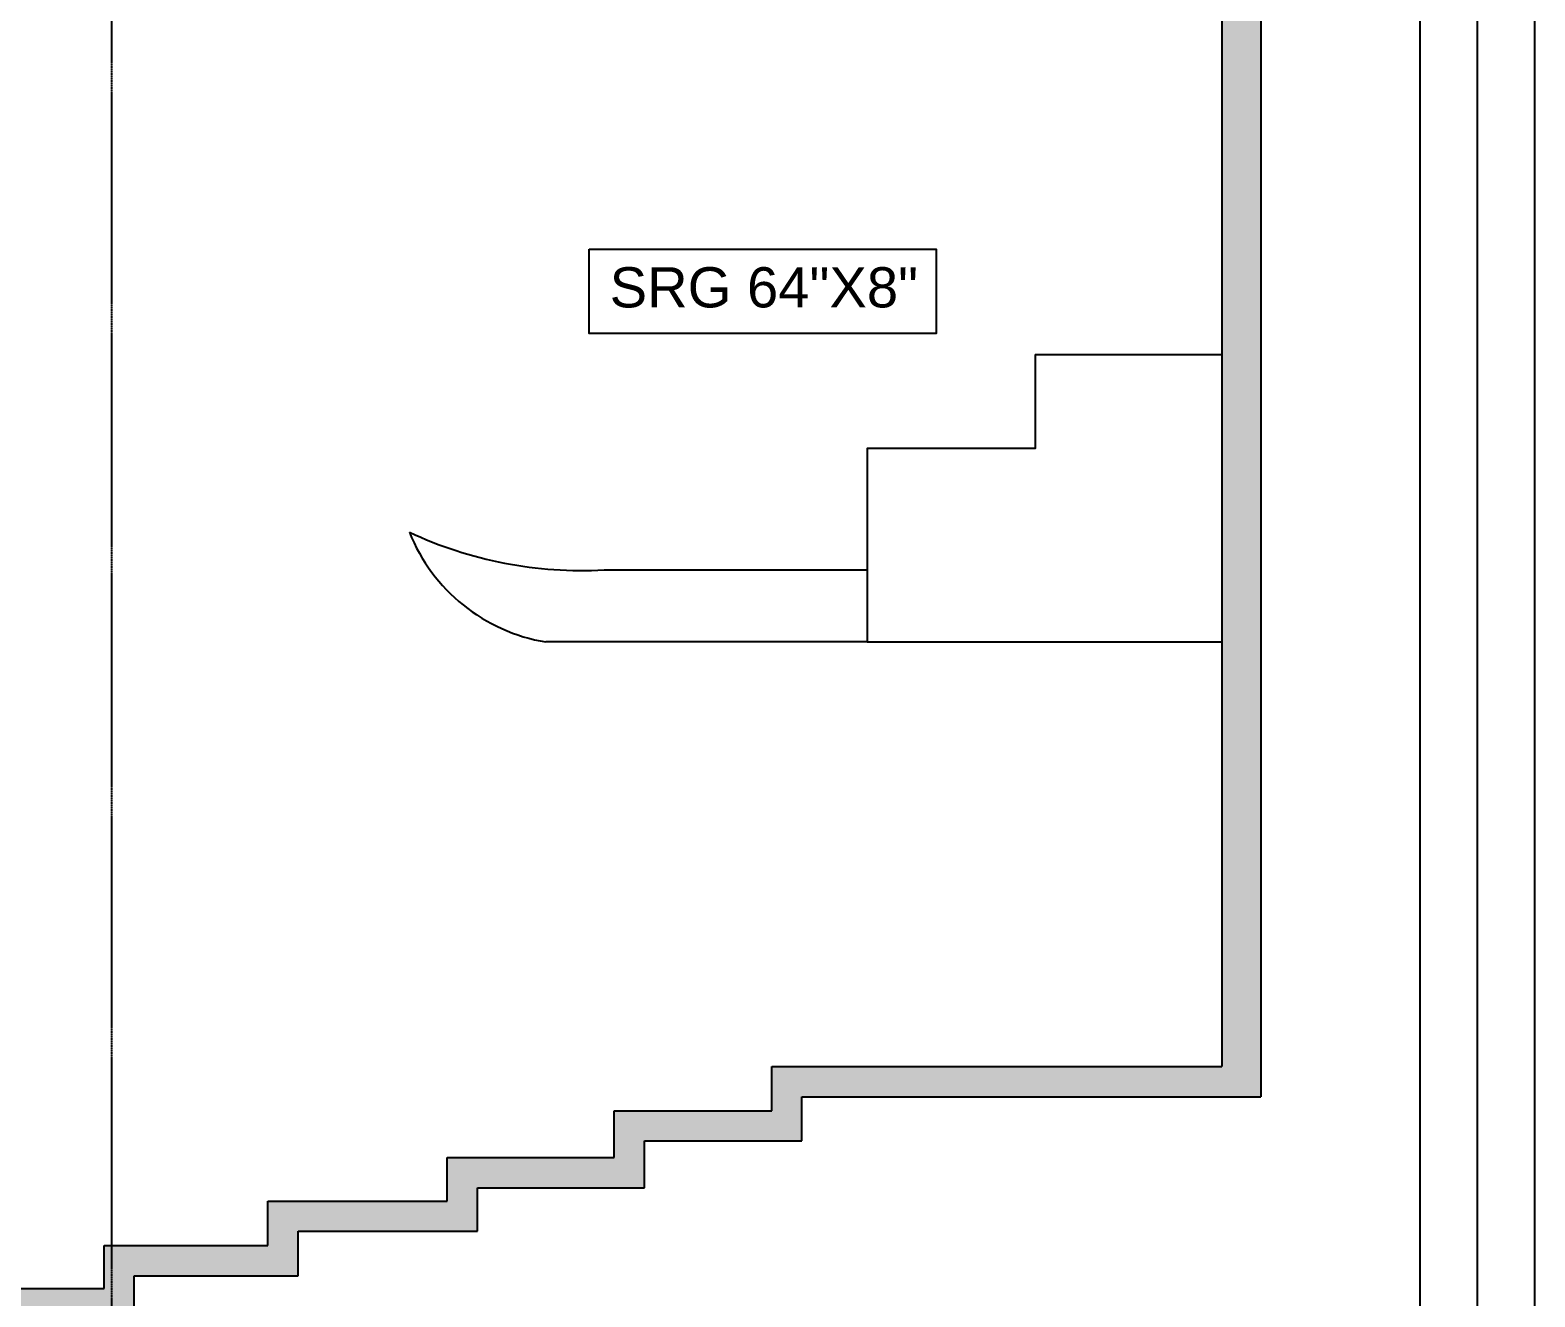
# Model space of a CAD drawing. Header units: inches. Extents: x 751443 to 884462, y -58136 to 349881.
# Drawn here: x 866938 to 874796, y 218069 to 224688 of the extents above; entities that cross this region are included whole.
import ezdxf

# ---------------------------------------------------------------- set-up
doc = ezdxf.new("R2010")
doc.units = ezdxf.units.IN
doc.header["$MEASUREMENT"] = 0
doc.linetypes.add('CENTER', pattern=[50.79999999999998, 31.75, -6.349999999999998, 6.349999999999998, -6.349999999999998])
doc.layers.add('000Text', color=2, linetype='Continuous', lineweight=18)
for name, color, linetype in [('AC-LEADER', 30, 'Continuous'), ('AXES', 8, 'CENTER'), ('HATCH', 8, 'Continuous'), ('WALL', 8, 'Continuous')]:
    doc.layers.add(name, color=color, linetype=linetype)
doc.styles.add('Arial', font='arial.ttf')

msp = doc.modelspace()

# ---------------------------------------------------------------- hatches: boundary and pattern name
at = {"layer": 'HATCH'}
h = msp.add_hatch(dxfattribs=at)
h.set_pattern_fill('ANSI31', color=256, style=0)
h.set_pattern_definition([(45, (233601.4974632828, -55778.03960103847), (-0.08838834764831843, 0.08838834764831845), [])])
edge = h.paths.add_edge_path()
edge.add_line((867284.6990897033, 232096.8617018046), (867284.6990897033, 231292.4748865997))
edge.add_line((867284.6990897033, 231292.4748865997), (871323.5151202462, 231292.4748865997))
edge.add_line((871323.5151202462, 231292.4748865997), (871323.5151202462, 231536.0577786301))
edge.add_line((871323.5151202462, 231536.0577786301), (867537.8962892547, 231536.0577786301))
edge.add_line((867537.8962892547, 231536.0577786301), (867537.8962892547, 232513.9134687851))
edge.add_line((867537.8962892547, 232513.9134687851), (867215.9667759306, 232513.9134687851))
edge.add_line((867215.9667759306, 232513.9134687851), (867215.9667759306, 232403.6330894238))
edge.add_arc((867118.7457521406, 215661.5072503616), 16742.40811647062, 89.66728886250996, 146.3236722127223)
edge.add_line((853185.9934906142, 224945.1834595685), (853016.9279183872, 224945.1834595687))
edge.add_line((853016.9279183872, 224945.1834595687), (853016.9279183872, 225873.3687452266))
edge.add_line((853016.9279183872, 225873.3687452266), (852904.3462016714, 225873.3687452266))
edge.add_line((852904.3462016714, 225873.3687452266), (852904.3462016714, 228044.0444604172))
edge.add_line((852904.3462016714, 228044.0444604172), (853144.1713359539, 228044.0444604172))
edge.add_line((853144.1713359539, 228044.0444604172), (853144.1713359539, 228939.7396846681))
edge.add_line((853144.1713359539, 228939.7396846681), (852631.3363780497, 228939.7396846681))
edge.add_line((852631.3363780497, 228939.7396846681), (852631.3363780497, 224068.6089301263))
edge.add_line((852631.3363780497, 224068.6089301263), (852995.3942447641, 224068.6089301263))
edge.add_arc((867118.7457521406, 215661.5072503617), 16436.19227360204, 89.42148477913832, 149.2362475429989, ccw=False)
h = msp.add_hatch(dxfattribs=at)
h.set_pattern_fill('ANSI31', color=256, angle=140, style=0)
h.set_pattern_definition([(185, (233601.4974632828, -55778.03960103847), (0.01089446784345724, -0.1245243372614682), [])])
h.paths.add_polyline_path([(856730.0704105344, 216078.9050514996), (856730.0704105344, 215449.74633461), (856991.12055679, 215449.74633461), (856991.12055679, 216078.9050514996), (859136.4500647426, 216078.9050514996), (859136.4500647426, 216369.7402993741), (860108.4633519832, 216369.7402993741), (860108.4633519832, 216655.3547042052), (861066.9944317328, 216655.3547042052), (861066.9944317328, 216948.3790253098), (862068.745070248, 216948.3790253098), (862068.745070248, 217198.588207952), (863049.0491804654, 217198.588207952), (863049.0491804654, 217403.7477655234), (864021.0647998644, 217403.7477655234), (864021.0647998644, 217603.6785759614), (864979.1434408916, 217603.6785759614), (864979.1434408916, 217956.31546143), (867482.1044170532, 217956.31546143), (867482.1044170532, 218180.3712143199), (868337.8269597288, 218180.3712143199), (868337.8269597288, 218412.6402807834), (869273.6288240823, 218412.6402807834), (869273.6288240823, 218639.7508822304), (870146.3411404259, 218639.7508822304), (870146.3411404259, 218884.3374955333), (870968.6485180898, 218884.3374955333), (870968.6485180898, 219115.3887425603), (873364.9633343475, 219115.3887425603), (873364.9633343475, 225658.8078599332), (869556.603325596, 225658.8078599332), (869556.603325596, 231292.4748865997), (869353.2188532377, 231292.4748865997), (869353.2188532377, 225455.4233875749), (873161.5788619892, 225455.4233875749), (873161.5788619892, 219273.1152970374), (870810.9219636127, 219273.1152970374), (870810.9219636127, 219042.0640500104), (869988.6145859488, 219042.0640500104), (869988.6145859488, 218797.4774367076), (869115.9022696052, 218797.4774367076), (869115.9022696052, 218570.3668352605), (868180.1004052517, 218570.3668352605), (868180.1004052517, 218338.097768797), (867324.377862576, 218338.097768797), (867324.377862576, 218114.0420159071), (864821.4168864145, 218114.0420159071), (864821.4168864145, 217761.4051304385), (863863.3382453873, 217761.4051304385), (863863.3382453873, 217561.4743200005), (862891.3226259883, 217561.4743200005), (862891.3226259883, 217356.3147624291), (861911.0185157709, 217356.3147624291), (861911.0185157709, 217106.1055797869), (860909.2678772557, 217106.1055797869), (860909.2678772557, 216813.0812586823), (859950.7367975061, 216813.0812586823), (859950.7367975061, 216527.4668538512), (858978.7235102655, 216527.4668538512), (858978.7235102655, 216236.6316059767), (852800.4495840898, 216236.6316059767), (852800.4495840898, 216078.9050514996)])

# ---------------------------------------------------------------- linework, layer by layer
at = {"layer": 'AC-LEADER'}
msp.add_lwpolyline([(869858.0268511939, 223543.6554265158), (871669.6368002134, 223543.6554265158), (871669.6368002134, 223103.3173648722), (869858.0268511939, 223103.3173648722)], close=True, dxfattribs=at)
at = {"layer": 'AXES', "linetype": 'CENTER', "ltscale": 0.03}
msp.add_line((867365.466976396, 217956.31546143), (867365.4669763959, 236822.4506352996), dxfattribs=at)
at = {"layer": 'WALL', "color": 5}
for p, q in [((873364.9633343475, 225658.8078599332), (873364.9633343475, 219115.3887425603)), ((873161.5788619892, 225455.4233875749), (873161.5788619892, 219273.1152970374)), ((872186.7228174988, 222993.1152970374), (873161.5788619892, 222993.1152970374)), ((869935.3061101083, 221867.2912375177), (871309.78929452, 221867.2912375177)), ((871309.78929452, 221490.945107967), (869631.3908931591, 221490.945107967)), ((871309.78929452, 221490.945107967), (873161.5788619892, 221490.945107967)), ((870810.9219636127, 219042.0640500104), (870810.9219636127, 219273.1152970374)), ((870810.9219636127, 219273.1152970374), (873161.5788619892, 219273.1152970374)), ((870968.6485180898, 218884.3374955333), (870968.6485180898, 219115.3887425603)), ((870968.6485180898, 219115.3887425603), (873364.9633343475, 219115.3887425603)), ((869988.6145859488, 218797.4774367076), (869988.6145859488, 219042.0640500104)), ((869988.6145859488, 219042.0640500104), (870810.9219636127, 219042.0640500104)), ((870146.3411404259, 218639.7508822304), (870146.3411404259, 218884.3374955333)), ((870146.3411404259, 218884.3374955333), (870968.6485180898, 218884.3374955333)), ((869115.9022696052, 218570.3668352605), (869115.9022696052, 218797.4774367076)), ((869115.9022696052, 218797.4774367076), (869988.6145859488, 218797.4774367076)), ((869273.6288240823, 218412.6402807834), (869273.6288240823, 218639.7508822304)), ((869273.6288240823, 218639.7508822304), (870146.3411404259, 218639.7508822304)), ((868180.1004052517, 218338.097768797), (868180.1004052517, 218570.3668352605)), ((868180.1004052517, 218570.3668352605), (869115.9022696052, 218570.3668352605)), ((868337.8269597288, 218180.3712143199), (868337.8269597288, 218412.6402807834)), ((868337.8269597288, 218412.6402807834), (869273.6288240823, 218412.6402807834)), ((867324.377862576, 218114.0420159071), (867324.377862576, 218338.097768797)), ((867324.377862576, 218338.097768797), (868180.1004052517, 218338.097768797)), ((867482.1044170532, 217956.31546143), (867482.1044170532, 218180.3712143199)), ((867482.1044170532, 218180.3712143199), (868337.8269597288, 218180.3712143199)), ((864821.4168864145, 218114.0420159071), (867324.377862576, 218114.0420159071))]:
    msp.add_line(p, q, dxfattribs=at)
at = {"layer": 'WALL'}
for points in [[(777795.975930789, 160716.3542662816), (874796.0438873481, 160716.3542662814), (874796.0438873483, 246716.3542662814), (777795.9759307891, 246716.3542662816)], [(778095.975930789, 161016.3542662817), (874496.0438873481, 161016.3542662816), (874496.0438873483, 246416.3542662814), (778095.9759307891, 246416.3542662816)], [(778395.975930789, 161316.3542662816), (874196.0438873481, 161316.3542662815), (874196.0438873483, 246116.3542662814), (778395.9759307891, 246116.3542662816)]]:
    msp.add_lwpolyline(points, close=True, dxfattribs=at)
at = {"layer": 'WALL', "color": 5}
msp.add_lwpolyline([(872186.7228174988, 222993.1152970374), (872186.7228174988, 222501.456470961), (871309.78929452, 222501.456470961), (871309.78929452, 221490.945107967)], dxfattribs=at)
for centre, radius, start, end in [((867118.7457521405, 215661.5072503616), 16436.19227360209, 89.42148478014454, 149.2362475436851), ((869784.2856435435, 222411.1980154494), 932.867738977383, 201.8157104240979, 260.5668022553646), ((869821.9785354018, 224003.9241484311), 2139.636262355644, 245.0146842761865, 273.0361382704164)]:
    msp.add_arc(centre, radius, start, end, dxfattribs=at)

# ---------------------------------------------------------------- texts
at = {"layer": '000Text', "color": 2, "style": 'Arial'}
msp.add_text('SRG 64"X8" ', height=210, dxfattribs=at).set_placement((869964.2871683218, 223238.7098832322))

doc.saveas('drawing.dxf')
